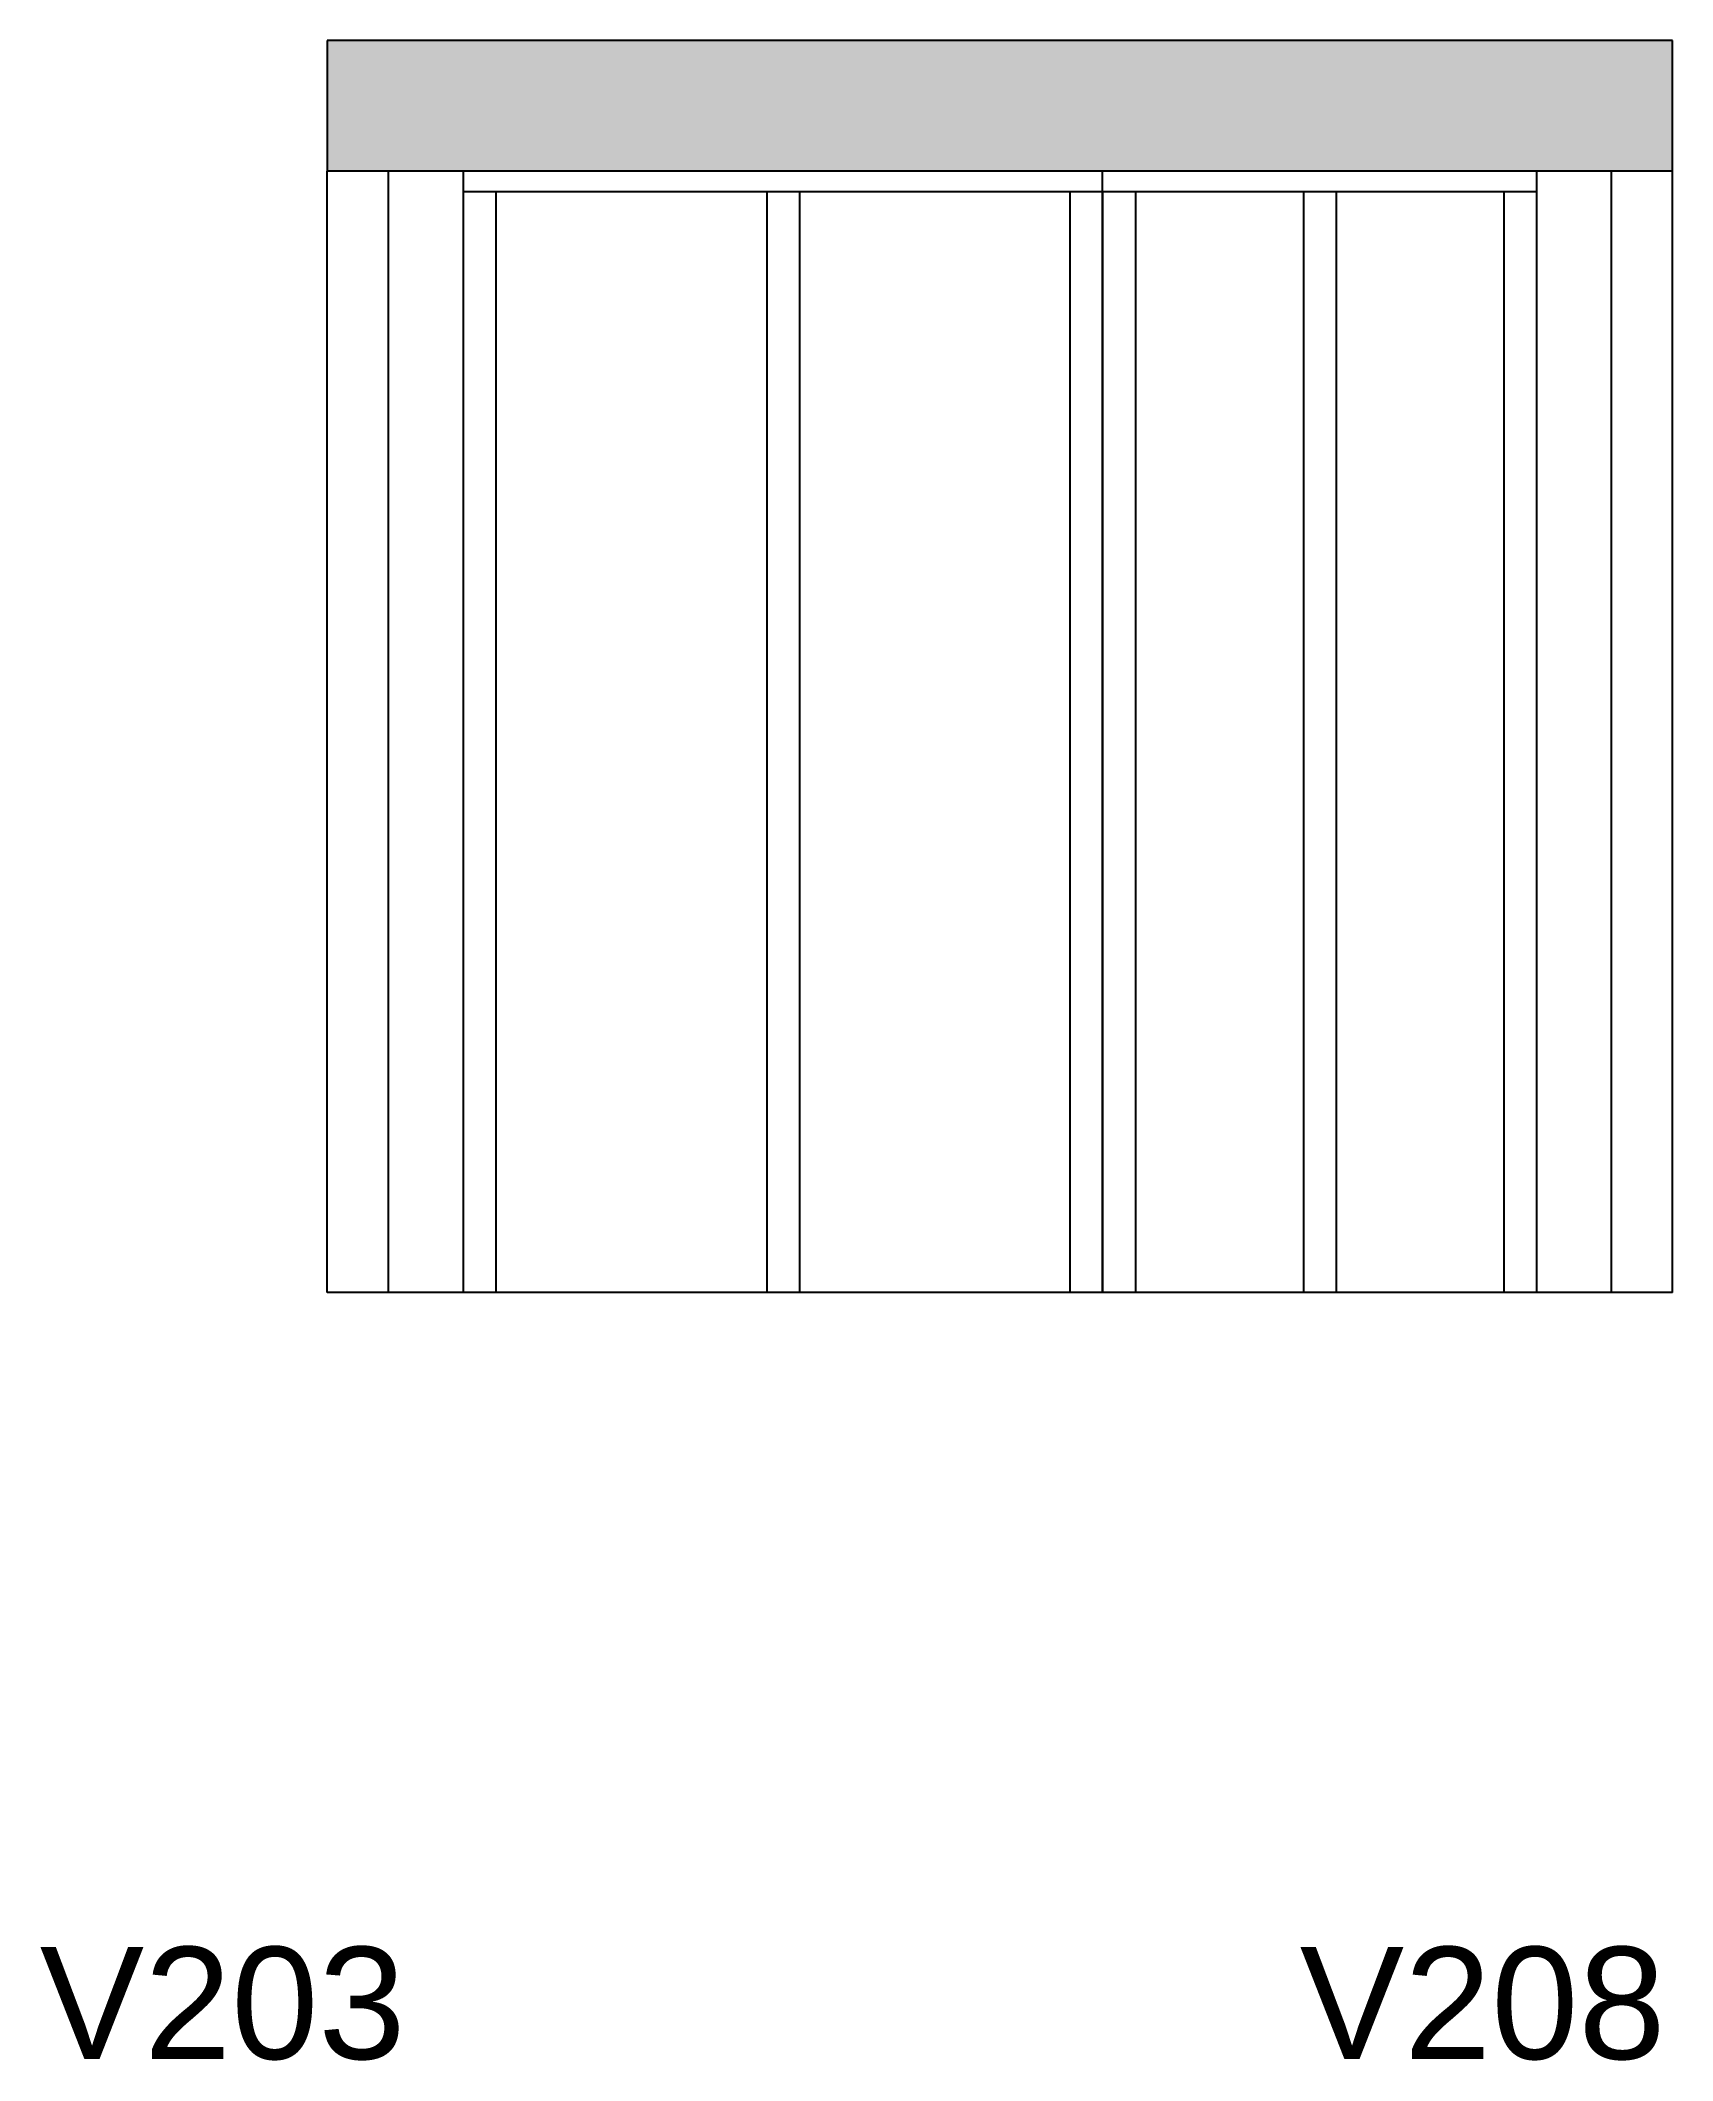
# Model space of a CAD drawing. Header units: millimetres. Extents: x 3485 to 3660, y 4362 to 4578.
import ezdxf

# ---------------------------------------------------------------- set-up
doc = ezdxf.new("R2010")
doc.units = ezdxf.units.MM
for name, color, linetype in [('5', 5, 'Continuous'), ('COTA', 241, 'Continuous'), ('Painéis', 200, 'Continuous'), ('SARR_2.2x7', 40, 'Continuous'), ('SARR_3.5x7', 81, 'Continuous')]:
    doc.layers.add(name, color=color, linetype=linetype)
doc.styles.get("Standard").update_dxf_attribs({"font": 'arial.ttf'})

msp = doc.modelspace()

# ---------------------------------------------------------------- hatches: boundary and pattern name
at = {"layer": 'COTA', "linetype": 'ByBlock'}
h = msp.add_hatch(dxfattribs=at)
h.set_pattern_fill('AR-CONC', color=256, scale=0.03)
h.set_pattern_definition([(50, (1418.314, -12107.8894), (5.4655401, -0.4781726), [0.5715, -6.2865]), (355, (1418.314, -12107.8894), (-1.0573026, 5.7317054), [0.4572, -5.0292175]), (100.451445, (1418.7695, -12107.9293), (4.4082374, 5.2535326), [0.4857003, -5.3427073]), (46.1842, (1418.314, -12106.3654), (8.1323712, -1.2612698), [0.85725, -9.42975]), (96.63556, (1418.992, -12106.4705), (7.122124, 7.4227837), [0.7285507, -8.0140682]), (351.18415, (1418.314, -12106.3654), (7.122124, 7.4227837), [0.685799, -7.543792]), (21, (1419.076, -12106.7464), (4.5484317, -3.067956), [0.5715, -6.2865]), (326, (1419.076, -12106.7464), (1.8540609, 5.525639), [0.4572, -5.0292]), (71.451445, (1419.455, -12107.002), (6.4024926, 2.457683), [0.4857003, -5.3426981]), (37.5, (1418.314, -12107.8894), (0.0926581, 2.53665117), [0, -4.96824, 0, -5.1054, 0, -5.04825]), (7.5, (1418.314, -12107.8894), (2.00458988, 3.00541724), [0, -2.91084, 0, -4.85394, 0, -1.92405]), (327.5, (1416.6148, -12107.8894), (4.06771786, -0.17186232), [0, -1.905, 0, -5.9436, 0, -7.8867]), (317.5, (1415.8528, -12107.8894), (4.44387544, 0.7627947), [0, -2.4765, 0, -3.94716, 0, -5.6007])])
h.paths.add_polyline_path([(3515.74, 4564.34), (3515.74, 4578.34), (3659.74, 4578.34), (3659.74, 4564.34)])

# ---------------------------------------------------------------- linework, layer by layer
for p, q in [((3659.74, 4578.34), (3515.74, 4578.34)), ((3515.74, 4578.34), (3515.74, 4564.34)), ((3659.74, 4564.34), (3659.74, 4578.34))]:
    msp.add_line(p, q, dxfattribs=at)
at = {"layer": 'Painéis', "linetype": 'ByBlock'}
for p, q in [((3659.74, 4564.34), (3515.74, 4564.34)), ((3515.74, 4444.34), (3515.74, 4564.34)), ((3598.74, 4444.34), (3598.74, 4564.34)), ((3659.74, 4444.34), (3659.74, 4564.34)), ((3659.74, 4444.34), (3515.74, 4444.34))]:
    msp.add_line(p, q, dxfattribs=at)
at = {"layer": 'SARR_2.2x7', "linetype": 'Continuous'}
for p, q in [((3522.29, 4444.34), (3522.29, 4564.34)), ((3653.18, 4444.34), (3653.18, 4564.34)), ((3598.74, 4562.14), (3530.29, 4562.14)), ((3645.18, 4562.14), (3598.74, 4562.14))]:
    msp.add_line(p, q, dxfattribs=at)
at = {"layer": 'SARR_3.5x7'}
for p, q in [((3530.29, 4564.34), (3530.29, 4444.34)), ((3645.18, 4564.34), (3645.18, 4444.34)), ((3533.79, 4562.14), (3533.79, 4444.34)), ((3562.79, 4562.14), (3562.79, 4444.34)), ((3566.29, 4562.14), (3566.29, 4444.34)), ((3595.24, 4562.14), (3595.24, 4444.34)), ((3598.74, 4562.14), (3598.74, 4444.34)), ((3602.24, 4562.14), (3602.24, 4444.34)), ((3620.24, 4562.14), (3620.24, 4444.34)), ((3623.74, 4562.14), (3623.74, 4444.34)), ((3641.68, 4562.14), (3641.68, 4444.34)), ((3598.74, 4444.34), (3595.24, 4444.34)), ((3602.24, 4444.34), (3598.74, 4444.34))]:
    msp.add_line(p, q, dxfattribs=at)

# ---------------------------------------------------------------- texts
at = {"layer": '5', "linetype": 'Continuous'}
for s, p in [('V203', (3484.98, 4362.29)), ('V208', (3619.83, 4362.29))]:
    msp.add_text(s, height=12, rotation=0, dxfattribs=at).set_placement(p)

doc.saveas('drawing.dxf')
